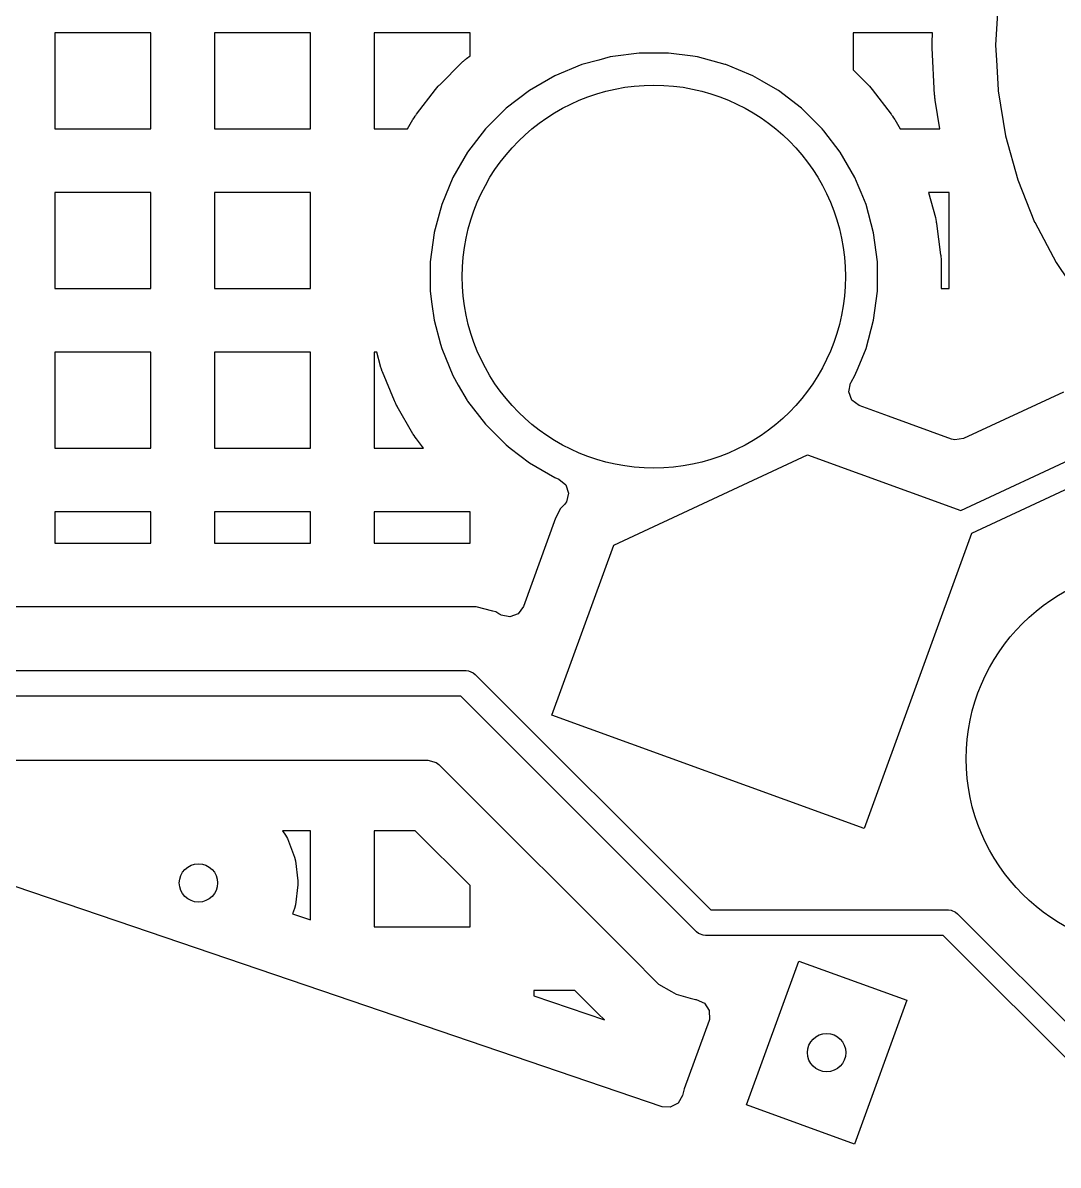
# Model space of a CAD drawing. Extents: x 2.49 to 8.57, y -5.87 to -1.87.
# Drawn here: x 6.9157 to 7.2348, y -5.2314 to -4.8791 of the extents above; entities that cross this region are included whole.
import ezdxf

# ---------------------------------------------------------------- set-up
doc = ezdxf.new("R2010")
doc.units = 0
doc.header["$MEASUREMENT"] = 0
doc.layers.add('BLACK', color=7, linetype='CONTINUOUS')

msp = doc.modelspace()

# ---------------------------------------------------------------- linework, layer by layer
at = {"layer": 'BLACK', "linetype": 'CONTINUOUS'}
for p, q in [((7.21608, -4.87596), (7.21554, -4.88594)), ((6.95512, -4.88221), (6.92552, -4.88221)), ((6.92552, -4.88221), (6.92552, -4.91181)), ((6.95512, -4.91181), (6.95512, -4.88221)), ((7.00434, -4.88221), (6.97473, -4.88221)), ((6.97473, -4.88221), (6.97473, -4.91181)), ((7.00434, -4.91181), (7.00434, -4.88221)), ((7.05355, -4.88221), (7.02394, -4.88221)), ((7.02394, -4.88221), (7.02394, -4.91181)), ((7.05355, -4.88923), (7.05355, -4.88221)), ((7.1961, -4.88221), (7.17158, -4.88221)), ((7.17158, -4.88221), (7.17158, -4.89354)), ((7.19595, -4.88514), (7.1961, -4.88221)), ((7.19593, -4.88554), (7.19594, -4.88527)), ((7.19593, -4.88567), (7.19593, -4.88554)), ((7.19593, -4.8862), (7.19593, -4.88567)), ((7.19593, -4.88634), (7.19593, -4.8862)), ((7.19594, -4.88527), (7.19595, -4.88514)), ((7.21554, -4.88594), (7.21554, -4.88594)), ((7.21554, -4.88594), (7.21579, -4.89063)), ((7.05247, -4.89006), (7.05355, -4.88923)), ((7.09672, -4.88961), (7.09319, -4.89056)), ((7.09759, -4.88949), (7.09672, -4.88961)), ((7.10568, -4.88843), (7.09759, -4.88949)), ((7.11471, -4.88843), (7.10568, -4.88843)), ((7.10568, -4.88843), (7.10568, -4.88843)), ((7.12217, -4.88941), (7.11471, -4.88843)), ((7.11471, -4.88843), (7.11471, -4.88843)), ((7.12367, -4.88961), (7.12217, -4.88941)), ((7.13219, -4.89189), (7.12367, -4.88961)), ((7.19594, -4.8866), (7.19593, -4.88634)), ((7.19595, -4.88674), (7.19594, -4.8866)), ((7.19674, -4.90134), (7.19595, -4.88674)), ((7.04418, -4.89817), (7.05102, -4.89133)), ((7.05102, -4.89133), (7.05114, -4.89122)), ((7.05114, -4.89122), (7.05137, -4.891)), ((7.05137, -4.891), (7.05149, -4.89089)), ((7.05149, -4.89089), (7.05197, -4.89047)), ((7.05197, -4.89047), (7.05209, -4.89036)), ((7.05209, -4.89036), (7.05234, -4.89016)), ((7.05234, -4.89016), (7.05247, -4.89006)), ((7.088, -4.89195), (7.07965, -4.8954)), ((7.09319, -4.89056), (7.088, -4.89195)), ((7.1324, -4.89195), (7.13219, -4.89189)), ((7.13624, -4.89354), (7.1324, -4.89195)), ((7.21579, -4.89063), (7.21629, -4.89974)), ((7.07965, -4.8954), (7.07182, -4.89992)), ((7.07965, -4.8954), (7.07965, -4.8954)), ((7.14074, -4.8954), (7.13624, -4.89354)), ((7.14359, -4.89705), (7.14074, -4.8954)), ((7.14074, -4.8954), (7.14074, -4.8954)), ((7.17158, -4.89354), (7.17621, -4.89817)), ((7.03702, -4.90729), (7.04291, -4.89962)), ((7.04291, -4.89962), (7.04301, -4.89949)), ((7.04301, -4.89949), (7.04321, -4.89924)), ((7.04321, -4.89924), (7.04332, -4.89912)), ((7.04332, -4.89912), (7.04374, -4.89864)), ((7.04374, -4.89864), (7.04385, -4.89852)), ((7.04385, -4.89852), (7.04407, -4.89829)), ((7.04407, -4.89829), (7.04418, -4.89817)), ((7.07182, -4.89992), (7.06466, -4.90542)), ((7.14837, -4.89981), (7.14359, -4.89705)), ((7.14857, -4.89992), (7.14837, -4.89981)), ((7.15573, -4.90542), (7.14857, -4.89992)), ((7.17621, -4.89817), (7.17632, -4.89829)), ((7.17632, -4.89829), (7.17654, -4.89852)), ((7.17654, -4.89852), (7.17665, -4.89864)), ((7.17665, -4.89864), (7.17707, -4.89912)), ((7.17707, -4.89912), (7.17718, -4.89924)), ((7.17718, -4.89924), (7.17738, -4.89949)), ((7.17738, -4.89949), (7.17748, -4.89962)), ((7.17748, -4.89962), (7.18337, -4.90729)), ((7.21629, -4.89974), (7.2163, -4.90001)), ((7.2163, -4.90001), (7.2163, -4.90001)), ((7.2163, -4.90001), (7.21858, -4.91391)), ((7.19675, -4.90147), (7.19674, -4.90134)), ((7.19677, -4.90173), (7.19675, -4.90147)), ((7.19678, -4.90186), (7.19677, -4.90173)), ((7.19684, -4.90239), (7.19678, -4.90186)), ((7.19685, -4.90252), (7.19684, -4.90239)), ((7.19689, -4.90279), (7.19685, -4.90252)), ((7.19691, -4.90292), (7.19689, -4.90279)), ((7.19837, -4.91181), (7.19691, -4.90292)), ((7.03674, -4.90769), (7.03692, -4.90742)), ((7.03692, -4.90742), (7.03702, -4.90729)), ((7.06466, -4.90542), (7.05827, -4.91181)), ((7.16212, -4.91181), (7.15573, -4.90542)), ((7.15573, -4.90542), (7.15573, -4.90542)), ((7.18337, -4.90729), (7.18347, -4.90742)), ((7.18347, -4.90742), (7.18365, -4.90769)), ((7.03427, -4.91181), (7.03595, -4.90889)), ((7.03595, -4.90889), (7.03603, -4.90876)), ((7.03603, -4.90876), (7.0362, -4.90848)), ((7.0362, -4.90848), (7.03629, -4.90835)), ((7.03629, -4.90835), (7.03665, -4.90782)), ((7.03665, -4.90782), (7.03674, -4.90769)), ((7.18365, -4.90769), (7.18375, -4.90782)), ((7.18375, -4.90782), (7.1841, -4.90835)), ((7.1841, -4.90835), (7.18419, -4.90848)), ((7.18419, -4.90848), (7.18436, -4.90876)), ((7.18436, -4.90876), (7.18444, -4.90889)), ((7.18444, -4.90889), (7.18612, -4.91181)), ((6.92552, -4.91181), (6.95512, -4.91181)), ((6.97473, -4.91181), (7.00434, -4.91181)), ((7.02394, -4.91181), (7.03427, -4.91181)), ((7.05827, -4.91181), (7.05277, -4.91898)), ((7.1626, -4.91243), (7.16212, -4.91181)), ((7.16212, -4.91181), (7.16212, -4.91181)), ((7.16212, -4.91181), (7.16212, -4.91181)), ((7.16762, -4.91898), (7.1626, -4.91243)), ((7.18612, -4.91181), (7.19837, -4.91181)), ((7.21858, -4.91391), (7.21858, -4.91391)), ((7.21858, -4.91391), (7.22235, -4.92749)), ((7.05277, -4.91898), (7.04825, -4.9268)), ((7.17214, -4.9268), (7.16762, -4.91898)), ((7.16762, -4.91898), (7.16762, -4.91898)), ((7.16762, -4.91898), (7.16762, -4.91898)), ((7.04825, -4.9268), (7.0448, -4.93515)), ((7.04825, -4.9268), (7.04825, -4.9268)), ((7.17314, -4.92921), (7.17214, -4.9268)), ((7.17214, -4.9268), (7.17214, -4.9268)), ((7.17214, -4.9268), (7.17214, -4.9268)), ((7.22235, -4.92749), (7.22235, -4.92749)), ((7.22235, -4.92749), (7.22756, -4.94058)), ((6.95512, -4.93142), (6.92552, -4.93142)), ((6.92552, -4.93142), (6.92552, -4.96102)), ((6.95512, -4.96102), (6.95512, -4.93142)), ((7.00434, -4.93142), (6.97473, -4.93142)), ((6.97473, -4.93142), (6.97473, -4.96102)), ((7.00434, -4.96102), (7.00434, -4.93142)), ((7.17405, -4.93142), (7.17314, -4.92921)), ((7.1756, -4.93515), (7.17405, -4.93142)), ((7.20119, -4.93142), (7.19489, -4.93142)), ((7.19489, -4.93142), (7.19695, -4.93911)), ((7.20119, -4.96102), (7.20119, -4.93142)), ((7.0448, -4.93515), (7.04402, -4.93804)), ((7.17793, -4.94387), (7.1756, -4.93515)), ((7.04402, -4.93804), (7.04248, -4.94379)), ((7.19695, -4.93911), (7.19699, -4.93926)), ((7.19699, -4.93926), (7.19707, -4.93958)), ((7.19707, -4.93958), (7.1971, -4.93973)), ((7.1971, -4.93973), (7.19723, -4.94036)), ((7.19723, -4.94036), (7.19725, -4.94052)), ((7.19725, -4.94052), (7.19731, -4.94084)), ((7.19731, -4.94084), (7.19733, -4.941)), ((7.19733, -4.941), (7.19859, -4.95059)), ((7.22756, -4.94058), (7.22757, -4.94058)), ((7.22757, -4.94058), (7.23416, -4.95303)), ((7.04246, -4.94387), (7.04128, -4.95283)), ((7.04248, -4.94379), (7.04246, -4.94387)), ((7.04246, -4.94387), (7.04246, -4.94387)), ((7.17911, -4.95283), (7.17793, -4.94387)), ((7.04128, -4.95283), (7.04128, -4.96186)), ((7.17911, -4.96186), (7.17911, -4.95283)), ((7.19859, -4.95059), (7.19861, -4.95075)), ((7.19861, -4.95075), (7.19864, -4.95107)), ((7.19864, -4.95107), (7.19866, -4.95123)), ((7.19866, -4.95123), (7.1987, -4.95187)), ((7.1987, -4.95187), (7.19871, -4.95203)), ((7.19871, -4.95203), (7.19872, -4.95235)), ((7.19872, -4.95235), (7.19872, -4.95251)), ((7.19872, -4.95251), (7.19872, -4.96102)), ((7.23416, -4.95303), (7.23416, -4.95303)), ((7.23416, -4.95303), (7.23416, -4.95303)), ((7.23416, -4.95303), (7.24184, -4.96435)), ((6.92552, -4.96102), (6.95512, -4.96102)), ((6.97473, -4.96102), (7.00434, -4.96102)), ((7.04128, -4.96186), (7.0418, -4.96582)), ((7.17793, -4.97082), (7.17911, -4.96186)), ((7.19872, -4.96102), (7.20119, -4.96102)), ((7.0418, -4.96582), (7.04246, -4.97082)), ((7.04246, -4.97082), (7.04442, -4.97814)), ((7.1756, -4.97955), (7.17793, -4.97082)), ((6.95512, -4.98063), (6.92552, -4.98063)), ((6.92552, -4.98063), (6.92552, -5.01024)), ((6.95512, -5.01024), (6.95512, -4.98063)), ((7.00434, -4.98063), (6.97473, -4.98063)), ((6.97473, -4.98063), (6.97473, -5.01024)), ((7.00434, -5.01024), (7.00434, -4.98063)), ((7.02479, -4.98063), (7.02394, -4.98063)), ((7.02394, -4.98063), (7.02394, -5.01024)), ((7.02594, -4.98493), (7.02479, -4.98063)), ((7.04442, -4.97814), (7.0448, -4.97955)), ((7.0448, -4.97955), (7.04825, -4.98789)), ((7.17312, -4.98552), (7.1756, -4.97955)), ((7.02598, -4.98508), (7.02594, -4.98493)), ((7.02608, -4.98539), (7.02598, -4.98508)), ((7.02613, -4.98555), (7.02608, -4.98539)), ((7.02633, -4.98615), (7.02613, -4.98555)), ((7.02639, -4.9863), (7.02633, -4.98615)), ((7.0265, -4.9866), (7.02639, -4.9863)), ((7.02656, -4.98675), (7.0265, -4.9866)), ((7.03026, -4.99569), (7.02656, -4.98675)), ((7.04825, -4.98789), (7.04825, -4.98789)), ((7.04825, -4.98789), (7.04992, -4.99079)), ((7.17097, -4.98992), (7.17214, -4.98789)), ((7.17214, -4.98789), (7.17215, -4.98787)), ((7.17215, -4.98787), (7.17312, -4.98552)), ((7.04992, -4.99079), (7.05269, -4.99558)), ((7.17024, -4.9929), (7.1708, -4.99021)), ((7.1708, -4.99021), (7.17088, -4.99007)), ((7.17088, -4.99007), (7.17097, -4.98992)), ((7.17122, -4.99547), (7.17024, -4.9929)), ((7.17344, -4.9971), (7.17122, -4.99547)), ((7.23641, -4.99297), (7.20566, -5.00731)), ((7.03033, -4.99584), (7.03026, -4.99569)), ((7.03046, -4.99613), (7.03033, -4.99584)), ((7.03053, -4.99628), (7.03046, -4.99613)), ((7.03081, -4.99685), (7.03053, -4.99628)), ((7.03088, -4.997), (7.03081, -4.99685)), ((7.03104, -4.99728), (7.03088, -4.997)), ((7.03111, -4.99742), (7.03104, -4.99728)), ((7.03595, -5.0058), (7.03111, -4.99742)), ((7.05269, -4.99558), (7.05277, -4.99572)), ((7.05277, -4.99572), (7.05827, -5.00288)), ((7.18256, -5.00042), (7.17344, -4.9971)), ((7.20193, -5.00747), (7.18256, -5.00042)), ((7.03603, -5.00593), (7.03595, -5.0058)), ((7.0362, -5.00621), (7.03603, -5.00593)), ((7.05827, -5.00288), (7.05827, -5.00288)), ((7.05827, -5.00288), (7.06466, -5.00927)), ((7.03629, -5.00634), (7.0362, -5.00621)), ((7.03665, -5.00688), (7.03629, -5.00634)), ((7.03674, -5.00701), (7.03665, -5.00688)), ((7.03692, -5.00727), (7.03674, -5.00701)), ((7.03702, -5.0074), (7.03692, -5.00727)), ((7.0392, -5.01024), (7.03702, -5.0074)), ((7.06466, -5.00927), (7.06466, -5.00927)), ((7.06466, -5.00927), (7.06466, -5.00927)), ((7.06466, -5.00927), (7.06591, -5.01024)), ((7.20294, -5.00772), (7.20193, -5.00747)), ((7.20566, -5.00731), (7.20294, -5.00772)), ((7.20476, -5.02947), (7.24743, -5.00957)), ((6.92552, -5.01024), (6.95512, -5.01024)), ((6.97473, -5.01024), (7.00434, -5.01024)), ((7.02394, -5.01024), (7.0392, -5.01024)), ((7.06591, -5.01024), (7.07182, -5.01477)), ((7.09787, -5.04013), (7.15757, -5.01229)), ((7.15757, -5.01229), (7.20476, -5.02947)), ((7.07182, -5.01477), (7.07182, -5.01477)), ((7.07182, -5.01477), (7.07182, -5.01477)), ((7.07182, -5.01477), (7.07965, -5.01929)), ((7.07965, -5.01929), (7.07965, -5.01929)), ((7.07965, -5.01929), (7.07965, -5.01929)), ((7.07965, -5.01929), (7.08089, -5.0198)), ((7.08089, -5.0198), (7.08303, -5.02153)), ((7.24928, -5.0174), (7.20808, -5.03661)), ((7.08303, -5.02153), (7.0839, -5.02414)), ((7.08322, -5.0268), (7.08262, -5.02761)), ((7.0839, -5.02414), (7.08322, -5.0268)), ((6.95512, -5.02984), (6.92552, -5.02984)), ((6.92552, -5.02984), (6.92552, -5.03954)), ((6.95512, -5.03954), (6.95512, -5.02984)), ((7.00434, -5.02984), (6.97473, -5.02984)), ((6.97473, -5.02984), (6.97473, -5.03954)), ((7.00434, -5.03954), (7.00434, -5.02984)), ((7.05355, -5.02984), (7.02394, -5.02984)), ((7.02394, -5.02984), (7.02394, -5.03954)), ((7.05355, -5.03954), (7.05355, -5.02984)), ((7.08143, -5.02891), (7.07991, -5.03188)), ((7.08262, -5.02761), (7.08143, -5.02891)), ((7.08143, -5.02891), (7.08143, -5.02891)), ((7.07991, -5.03188), (7.07, -5.05908)), ((7.20808, -5.03661), (7.17498, -5.12756)), ((6.92552, -5.03954), (6.95512, -5.03954)), ((6.97473, -5.03954), (7.00434, -5.03954)), ((7.02394, -5.03954), (7.0486, -5.03954)), ((7.0486, -5.03954), (7.0486, -5.03954)), ((7.0486, -5.03954), (7.05355, -5.03954)), ((7.07879, -5.09255), (7.09787, -5.04013)), ((7.04891, -5.05915), (6.8958, -5.05915)), ((7.04921, -5.05915), (7.04891, -5.05915)), ((7.04891, -5.05915), (7.04891, -5.05915)), ((7.05543, -5.05915), (7.04921, -5.05915)), ((7.06058, -5.06053), (7.05543, -5.05915)), ((7.06145, -5.06076), (7.06058, -5.06053)), ((7.06238, -5.0613), (7.06145, -5.06076)), ((7.06145, -5.06076), (7.06145, -5.06076)), ((7.06283, -5.06156), (7.06238, -5.0613)), ((7.06298, -5.06164), (7.06283, -5.06156)), ((7.06311, -5.06172), (7.06298, -5.06164)), ((7.0658, -5.06228), (7.06311, -5.06172)), ((7.06837, -5.0613), (7.0658, -5.06228)), ((7.07, -5.05908), (7.06837, -5.0613)), ((6.88399, -5.07885), (7.05232, -5.07885)), ((7.05232, -5.07885), (7.05309, -5.07893)), ((7.05309, -5.07893), (7.05451, -5.07952)), ((7.05451, -5.07952), (7.05511, -5.08001)), ((7.05511, -5.08001), (7.12778, -5.15268)), ((7.05069, -5.08673), (6.88399, -5.08673)), ((7.12336, -5.1594), (7.05069, -5.08673)), ((7.17498, -5.12756), (7.07879, -5.09255)), ((6.8958, -5.10643), (7.04051, -5.10643)), ((7.04051, -5.10643), (7.04315, -5.10721)), ((7.04315, -5.10721), (7.04396, -5.10786)), ((7.04396, -5.10786), (7.10706, -5.17096)), ((6.94991, -5.15787), (6.86301, -5.12827)), ((7.00434, -5.12827), (6.99578, -5.12827)), ((6.99578, -5.12827), (6.99669, -5.12958)), ((7.00434, -5.1557), (7.00434, -5.12827)), ((7.03664, -5.12827), (7.02394, -5.12827)), ((7.02394, -5.12827), (7.02394, -5.15787)), ((7.05355, -5.14518), (7.03664, -5.12827)), ((6.99669, -5.12958), (6.99723, -5.13062)), ((6.99723, -5.13062), (6.99944, -5.13643)), ((6.99944, -5.13643), (6.99972, -5.13757)), ((6.99972, -5.13757), (7.00047, -5.14374)), ((7.00047, -5.14492), (6.99972, -5.15109)), ((7.00047, -5.14374), (7.00047, -5.14492)), ((7.05355, -5.15787), (7.05355, -5.14518)), ((6.99944, -5.15223), (6.99883, -5.15383)), ((6.99883, -5.15383), (7.00434, -5.1557)), ((6.99972, -5.15109), (6.99944, -5.15223)), ((7.12778, -5.15268), (7.20102, -5.15268)), ((7.20102, -5.15268), (7.20179, -5.15275)), ((7.20179, -5.15275), (7.20321, -5.15334)), ((7.20321, -5.15334), (7.2038, -5.15383)), ((7.2038, -5.15383), (7.27319, -5.22321)), ((7.01236, -5.17915), (6.94991, -5.15787)), ((7.02394, -5.15787), (7.05355, -5.15787)), ((7.12396, -5.15989), (7.12336, -5.1594)), ((7.12424, -5.16), (7.12396, -5.15989)), ((7.12538, -5.16048), (7.12424, -5.16)), ((7.12615, -5.16055), (7.12538, -5.16048)), ((7.19939, -5.16055), (7.12615, -5.16055)), ((7.27022, -5.23138), (7.19939, -5.16055)), ((7.10706, -5.17096), (7.10706, -5.17096)), ((7.10706, -5.17096), (7.10723, -5.17113)), ((7.10723, -5.17113), (7.10723, -5.17113)), ((7.10723, -5.17113), (7.11163, -5.17553)), ((7.13871, -5.21282), (7.15487, -5.16843)), ((7.15487, -5.16843), (7.18817, -5.18054)), ((7.08585, -5.17748), (7.07316, -5.17748)), ((7.07316, -5.17748), (7.07316, -5.17915)), ((7.09304, -5.18467), (7.08585, -5.17748)), ((7.11163, -5.17553), (7.11163, -5.17553)), ((7.11163, -5.17553), (7.11163, -5.17553)), ((7.11163, -5.17553), (7.11567, -5.17787)), ((7.11567, -5.17787), (7.11702, -5.17865)), ((7.11702, -5.17865), (7.12142, -5.17983)), ((7.11273, -5.21335), (7.01236, -5.17915)), ((7.07316, -5.17915), (7.09495, -5.18657)), ((7.12142, -5.17983), (7.12303, -5.18026)), ((7.12303, -5.18026), (7.12303, -5.18026)), ((7.12303, -5.18026), (7.12304, -5.18026)), ((7.12304, -5.18026), (7.12326, -5.18029)), ((7.12326, -5.18029), (7.12578, -5.1814)), ((7.12578, -5.1814), (7.12729, -5.1837)), ((7.18817, -5.18054), (7.17201, -5.22494)), ((7.09495, -5.18657), (7.09304, -5.18467)), ((7.09304, -5.18467), (7.09304, -5.18467)), ((7.12729, -5.1837), (7.12733, -5.18645)), ((7.12721, -5.1868), (7.11955, -5.20785)), ((7.12733, -5.18645), (7.12721, -5.1868)), ((7.11905, -5.2099), (7.11766, -5.21227)), ((7.11955, -5.20785), (7.11905, -5.2099)), ((7.11521, -5.21352), (7.11273, -5.21335)), ((7.11766, -5.21227), (7.11521, -5.21352)), ((7.17201, -5.22494), (7.13871, -5.21282))]:
    msp.add_line(p, q, dxfattribs=at)
at = {"layer": 'BLACK'}
for centre, radius in [((7.1102, -4.95735), 0.05906), ((7.26555, -5.10606), 0.05906), ((6.96984, -5.14433), 0.00591), ((7.16344, -5.19668), 0.00591)]:
    msp.add_circle(centre, radius, dxfattribs=at)

doc.saveas('drawing.dxf')
